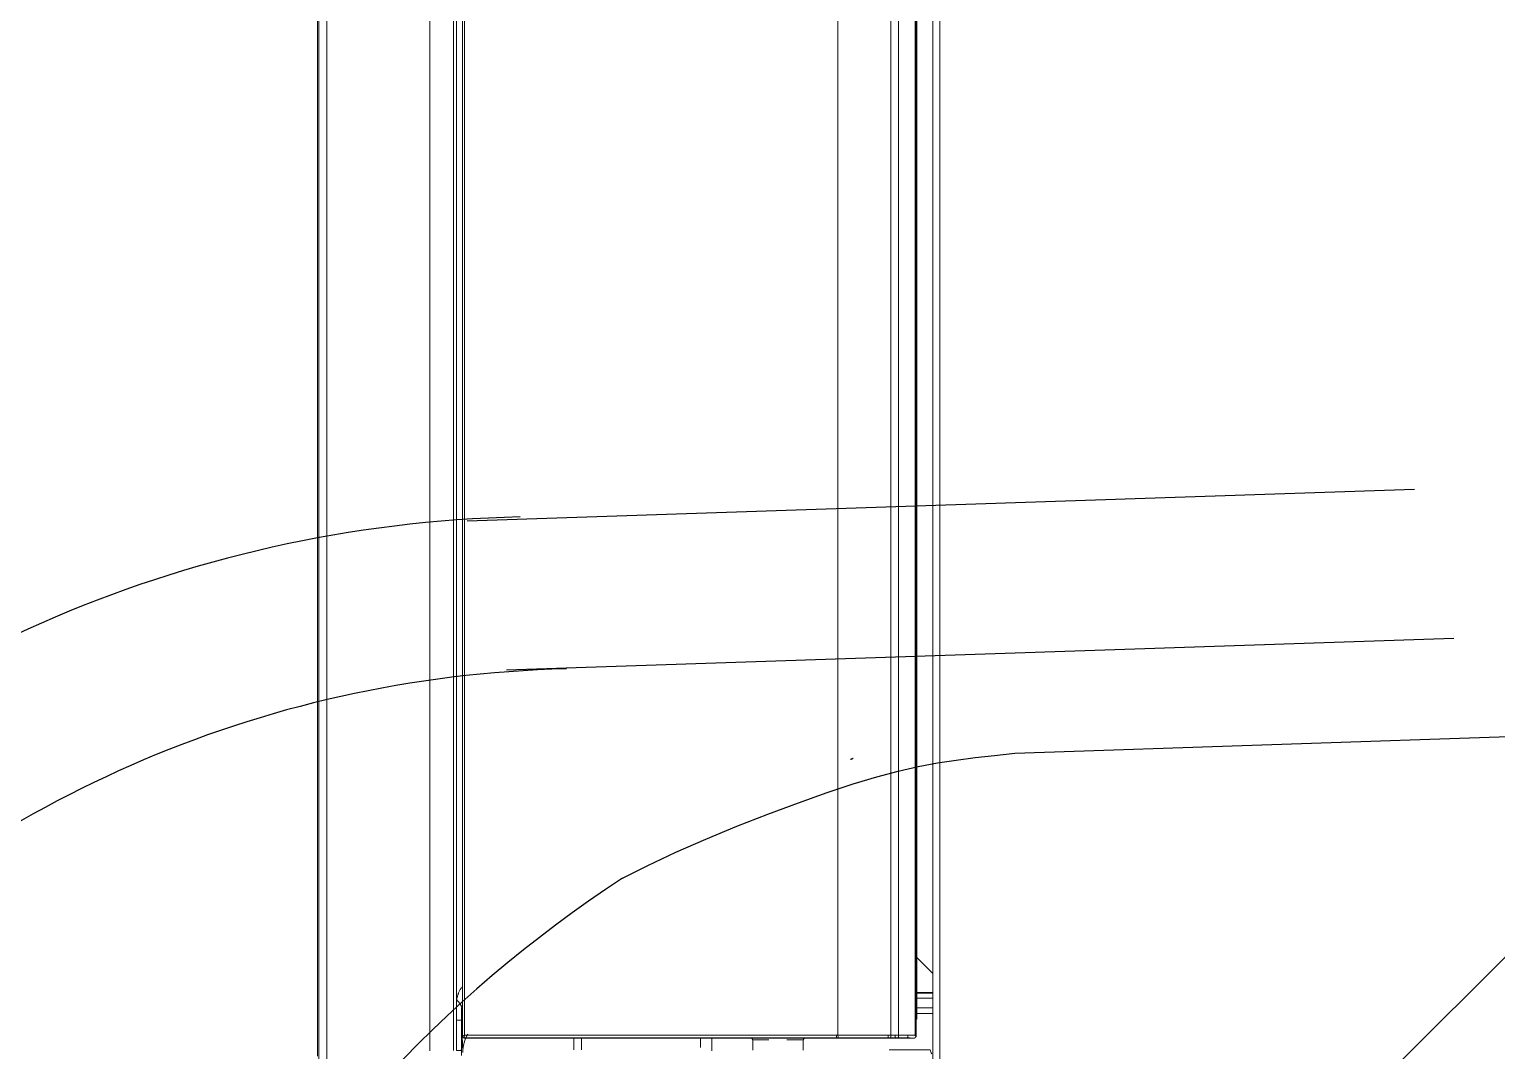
# Model space of a CAD drawing. Header units: inches. Extents: x 405346 to 489838, y -25612 to 14934.
# Drawn here: x 462295.9 to 462543.6, y 4055.9 to 4228.3 of the extents above; entities that cross this region are included whole.
import ezdxf

# ---------------------------------------------------------------- set-up
doc = ezdxf.new("R2010")
doc.units = ezdxf.units.IN
doc.header["$LTSCALE"] = 200
doc.header["$MEASUREMENT"] = 0
doc.linetypes.add('DH-HID2', pattern=[1.2, 0.8, -0.4])
doc.layers.add('FU-FURM', color=251, linetype='DH-HID2')
doc.layers.add('SS-EQ', color=2, linetype='Continuous', lineweight=20)

# ---------------------------------------------------------------- blocks, each defined once
blk = doc.blocks.new('FLLLL')
at = {"layer": 'FU-FURM'}
for p, q in [((462417.25, 3548.65), (462742, 3559.53)), ((462423.89, 3523.49), (462742.03, 3534.15)), ((462509.7, 3509.44), (462708.24, 3516.09)), ((462490.03, 3506.39), (462493.43, 3507.15)), ((462493.43, 3507.15), (462496.66, 3507.77)), ((462496.66, 3507.77), (462499.83, 3508.27)), ((462499.83, 3508.27), (462503, 3508.69)), ((462503, 3508.69), (462506.27, 3509.06)), ((462506.27, 3509.06), (462509.7, 3509.44)), ((462482.45, 3504.23), (462486.4, 3505.42)), ((462486.4, 3505.42), (462490.03, 3506.39)), ((462473.19, 3501.06), (462478.04, 3502.77)), ((462478.04, 3502.77), (462482.45, 3504.23)), ((462468.05, 3499.15), (462473.19, 3501.06)), ((462462.79, 3497.1), (462468.05, 3499.15)), ((462452.48, 3492.72), (462457.54, 3494.93)), ((462457.54, 3494.93), (462462.79, 3497.1)), ((462447.75, 3490.49), (462452.48, 3492.72)), ((462443.5, 3488.31), (462447.75, 3490.49))]:
    blk.add_line(p, q, dxfattribs=at)
for centre, radius, start, end in [((462431.3, 3335.77), 213.6, 91.3567, 179.233), ((462438.62, 3329.46), 194.25, 91.3565, 179.233), ((462563.13, 3305.47), 218.51, 111.67, 111.7928), ((462563.13, 3305.47), 218.51, 123.195, 236.9472)]:
    blk.add_arc(centre, radius, start, end, dxfattribs=at)
blk = doc.blocks.new('4way무풍')
at = {"layer": 'SS-EQ'}
for p, q in [((330.22, 330.22), (-339.63, -339.64)), ((-425.73, 263.13), (-425.73, -263.13)), ((-425.39, 262.95), (-425.39, -262.95)), ((-362.36, 262.95), (-362.36, -262.95)), ((-353.43, 262.94), (-353.43, -262.94)), ((-349.34, 262.97), (-349.34, -262.97)), ((-349.15, -262.99), (-349.15, 262.99)), ((-349.03, -260.06), (-349.03, 260.06)), ((-349.03, 260.06), (-349.03, -260.06)), ((-431.26, -265.57), (-431.26, 0)), ((-426.73, -257.01), (-426.73, 0)), ((-349.03, -249.86), (-346.36, -252.52)), ((-426.73, -260.44), (-426.73, -257.01)), ((-346.36, -255.75), (-349.03, -255.75)), ((-349.03, -255.88), (-346.36, -255.88)), ((-349.03, -256.7), (-346.36, -256.7)), ((-346.36, -258.35), (-349.03, -258.35)), ((-349.03, -259.27), (-346.36, -259.27)), ((-349.03, -260.06), (-349.03, -260.06)), ((-425.92, -260.44), (-426.73, -260.44)), ((-425.68, -265.84), (-425.92, -260.44)), ((-425.92, -266.38), (-425.92, -260.44)), ((-425.35, -263.45), (-425.39, -263.44)), ((-425.24, -263.46), (-425.3, -263.46)), ((-425.07, -263.46), (-425.24, -263.46)), ((-405.67, -263.46), (-405.67, -265.4)), ((-385.15, -263.46), (-387.74, -263.46)), ((-385.55, -265), (-385.55, -263.46)), ((-383.63, -265.59), (-383.63, -263.45)), ((-375.76, -263.46), (-383.35, -263.46)), ((-376.75, -263.74), (-376.74, -265.47)), ((-374.01, -263.74), (-376.75, -263.74)), ((-368.23, -263.74), (-370.98, -263.74)), ((-368.24, -265.45), (-368.23, -263.74)), ((-362.6, -263.42), (-362.29, -263.46)), ((-358.73, -263.46), (-361.1, -263.46)), ((-355.15, -263.46), (-356.85, -263.46)), ((-353.95, -263.42), (-353.6, -263.46)), ((-353.95, -263.42), (-353.95, -263.42)), ((-352.8, -263.41), (-352.42, -263.46)), ((-350.71, -263.41), (-350.31, -263.46)), ((-349.6, -263.46), (-349.59, -263.46)), ((-349.59, -263.46), (-349.58, -263.46)), ((-425.93, -265.5), (-425.93, -266.38)), ((-353.5, -265.43), (-346.78, -265.43))]:
    blk.add_line(p, q, dxfattribs=at)
for centre, start, end in [((-377.03, -263.74), 0.5, 90), ((-367.94, -263.74), 90, 179.5)]:
    blk.add_arc(centre, 0.284, start, end, dxfattribs=at)
for centre, major_axis, ratio, start_param, end_param in [((-435.1, -257.01), (9.3, -1.83), 0.341846, 0.207897, 0.522906), ((-420.94, -266.02), (-0.25, 5.64), 0.839678, 0.92203, 1.502451), ((-362.6, -262.95), (0, -0.474), 0.06069, 4.71238, 6.226829), ((-362.33, -262.95), (0, -0.474), 0.058025, 4.712368, 6.22667), ((-353.5, -262.94), (0.001, -0.474), 0.147088, 0.064297, 1.570349), ((-352.8, -262.94), (0.002, -0.474), 0.20997, 0.06755, 1.570057), ((-350.72, -262.94), (-0.001, -0.474), 0.369323, 0.075099, 1.571546), ((-353.5, -265.35), (-4.74, 0), 0.017455, 1.522048, 1.570797), ((-345.83, -265.42), (-0.671, -0.671), 0.998783, 5.507632, 6.283185)]:
    blk.add_ellipse(centre, major_axis=major_axis, ratio=ratio, start_param=start_param, end_param=end_param, dxfattribs=at)
for points, degree in [([(-450, -268.67), (-450, 268.67)], 1), ([(-448.66, 268.67), (-448.66, -268.67)], 1), ([(-450.23, 266.49), (-450.23, -266.49)], 1), ([(-352.12, 262.94), (-352.12, -262.94)], 1), ([(-427.28, 0), (-427.28, -88.52), (-427.28, -177.04), (-427.28, -265.56)], 3), ([(-349.15, -260.07), (-349.11, -260.06), (-349.07, -260.06), (-349.03, -260.06)], 3), ([(-349.03, -260.06), (-349.03, -260.06), (-349.03, -260.06), (-349.03, -260.06)], 3), ([(-426.73, -265.56), (-426.73, -263.85), (-426.73, -262.14), (-426.73, -260.44)], 3), ([(-425.73, -263.14), (-425.73, -263.14), (-425.73, -263.13), (-425.73, -263.13)], 3), ([(-425.51, -263.41), (-425.39, -263.44)], 1), ([(-425.45, -263.42), (-425.44, -263.42), (-425.44, -263.42), (-425.43, -263.42)], 3), ([(-425.36, -263.42), (-425.43, -263.42)], 1), ([(-425.43, -263.42), (-425.39, -263.43), (-425.35, -263.45), (-425.3, -263.46)], 3), ([(-425.3, -263.46), (-425.32, -263.45), (-425.34, -263.45), (-425.35, -263.45)], 3), ([(-406.92, -265.41), (-406.92, -264.76), (-406.92, -264.11), (-406.92, -263.46)], 3), ([(-388.39, -263.46), (-388.18, -263.46), (-387.96, -263.46), (-387.74, -263.46)], 3), ([(-383.96, -263.46), (-385.22, -263.46), (-386.48, -263.46), (-387.74, -263.46)], 3), ([(-383.96, -263.46), (-383.76, -263.46), (-383.55, -263.46), (-383.35, -263.46)], 3), ([(-372.74, -263.46), (-372.57, -263.46), (-372.4, -263.46), (-372.23, -263.46)], 3), ([(-362.63, -262.95), (-362.54, -262.95), (-362.45, -262.95), (-362.36, -262.95)], 3), ([(-362.33, -263.42), (-362.42, -263.42), (-362.51, -263.42), (-362.6, -263.42)], 3), ([(-358.74, -263.46), (-359.92, -263.46), (-361.11, -263.46), (-362.29, -263.46)], 3), ([(-358.74, -263.46), (-358.74, -263.46), (-358.74, -263.46), (-358.73, -263.46)], 3), ([(-358.73, -263.46), (-358.5, -263.46), (-358.27, -263.46), (-358.04, -263.46)], 3), ([(-358.04, -263.46), (-358.04, -263.46), (-358.04, -263.46), (-358.04, -263.46)], 3), ([(-353.6, -263.46), (-355.07, -263.46), (-356.55, -263.46), (-358.04, -263.46)], 3), ([(-353.49, -263.42), (-353.64, -263.42), (-353.8, -263.42), (-353.95, -263.42)], 3), ([(-353.89, -262.94), (-353.73, -262.94), (-353.58, -262.94), (-353.43, -262.94)], 3), ([(-352.8, -263.41), (-353.03, -263.41), (-353.26, -263.42), (-353.49, -263.42)], 3), ([(-353.43, -262.94), (-353.19, -262.94), (-352.94, -262.94), (-352.7, -262.94)], 3), ([(-352.7, -262.94), (-352.51, -262.94), (-352.32, -262.94), (-352.12, -262.94)], 3), ([(-352.61, -263.46), (-352.55, -263.46), (-352.48, -263.46), (-352.42, -263.46)], 3), ([(-352.42, -263.46), (-352.28, -263.46), (-352.14, -263.46), (-352.01, -263.46)], 3), ([(-350.31, -263.46), (-350.87, -263.46), (-351.43, -263.46), (-352.01, -263.46)], 3), ([(-349.58, -263.46), (-349.58, -263.46), (-349.58, -263.46), (-349.58, -263.46)], 3)]:
    blk.add_open_spline(points, degree=degree, dxfattribs=at)
for points, knots in [([(-0.03, -346.29), (-6.97, -346.29), (-13.91, -346.29), (-27.78, -346.29), (-34.72, -346.29), (-55.53, -346.29), (-69.4, -346.29), (-97.15, -346.29), (-111.03, -346.29), (-138.77, -346.29), (-152.65, -346.29), (-180.4, -346.29), (-194.27, -346.29), (-215.08, -346.29), (-222.02, -346.29), (-235.89, -346.29), (-242.83, -346.29), (-253.24, -346.29), (-256.7, -346.29), (-263.64, -346.29), (-267.11, -346.29), (-272.31, -346.29), (-274.05, -346.29), (-276.65, -346.29), (-277.52, -346.29), (-279.25, -346.29), (-280.12, -346.29), (-281.42, -346.29), (-281.85, -346.29), (-282.72, -346.29), (-283.15, -346.29), (-283.8, -346.29), (-284.02, -346.29), (-284.45, -346.29), (-284.67, -346.29), (-285.1, -346.29), (-285.32, -346.29), (-285.75, -346.29), (-285.97, -346.29), (-286.62, -346.28), (-287.05, -346.27), (-287.92, -346.23), (-288.35, -346.21), (-289.65, -346.13), (-290.52, -346.06), (-291.82, -345.93), (-292.25, -345.88), (-292.9, -345.8), (-293.12, -345.77), (-293.55, -345.71), (-294.63, -345.56), (-295.7, -345.38), (-298.25, -344.9), (-299.93, -344.5), (-302.42, -343.81), (-304.06, -343.31), (-305.69, -342.75), (-308.12, -341.84), (-309.71, -341.17), (-311.48, -340.34), (-311.68, -340.24), (-312.07, -340.05), (-312.26, -339.96), (-312.85, -339.66), (-313.24, -339.46), (-314.39, -338.86), (-315.91, -338.02), (-317.38, -337.12), (-318.84, -336.19), (-319.55, -335.71), (-320.96, -334.72), (-322.35, -333.71), (-324.37, -332.09), (-326.32, -330.39), (-327.58, -329.2), (-328.35, -328.43), (-328.59, -328.2), (-328.82, -327.97), (-328.97, -327.82), (-329.04, -327.74), (-329.42, -327.35), (-329.72, -327.03), (-330.61, -326.07), (-331.76, -324.78), (-333.4, -322.77), (-334.43, -321.39), (-335.93, -319.29), (-336.87, -317.85), (-338.2, -315.63), (-339.05, -314.12), (-339.84, -312.58), (-340.31, -311.6), (-340.45, -311.31), (-340.59, -311.01), (-340.68, -310.81), (-340.73, -310.71), (-340.96, -310.22), (-341.14, -309.82), (-341.65, -308.62), (-342.31, -307.02), (-343.19, -304.58), (-343.7, -302.94), (-344.42, -300.46), (-344.83, -298.79), (-345.34, -296.25), (-345.49, -295.4), (-345.76, -293.69), (-345.87, -292.83), (-345.99, -291.75), (-346.02, -291.53), (-346.06, -291.1), (-346.08, -290.88), (-346.14, -290.23), (-346.18, -289.8), (-346.24, -288.93), (-346.26, -288.49), (-346.31, -287.62), (-346.32, -287.19), (-346.34, -286.54), (-346.35, -286.32), (-346.35, -285.89), (-346.36, -285.67), (-346.36, -285.23), (-346.36, -285.02), (-346.36, -284.58), (-346.36, -284.37), (-346.36, -283.71), (-346.36, -283.28), (-346.36, -282.41), (-346.36, -281.98), (-346.36, -280.67), (-346.36, -279.8), (-346.36, -278.07), (-346.36, -277.2), (-346.36, -274.59), (-346.36, -272.85), (-346.36, -264.16), (-346.36, -257.21), (-346.36, -236.36), (-346.36, -222.45), (-346.36, -194.65), (-346.36, -180.74), (-346.36, -152.94), (-346.36, -139.03), (-346.36, -111.23), (-346.36, -69.52), (-346.36, -27.81), (-346.36, 0)], [0, 0, 0, 0, 0.03125, 0.03125, 0.0625, 0.0625, 0.125, 0.125, 0.1875, 0.1875, 0.25, 0.25, 0.3125, 0.3125, 0.34375, 0.34375, 0.375, 0.375, 0.390625, 0.390625, 0.40625, 0.40625, 0.414063, 0.414063, 0.417969, 0.417969, 0.421875, 0.421875, 0.423828, 0.423828, 0.425781, 0.425781, 0.426758, 0.426758, 0.427734, 0.427734, 0.428711, 0.428711, 0.429688, 0.429688, 0.431641, 0.431641, 0.433594, 0.433594, 0.4375, 0.4375, 0.439453, 0.439453, 0.44043, 0.44043, 0.441406, 0.445313, 0.445313, 0.453125, 0.453125, 0.457031, 0.460938, 0.460938, 0.46875, 0.46875, 0.469727, 0.469727, 0.470703, 0.470703, 0.472656, 0.472656, 0.476563, 0.480469, 0.480469, 0.484375, 0.484375, 0.488281, 0.492188, 0.496094, 0.5, 0.5, 0.500977, 0.501465, 0.501465, 0.501953, 0.501953, 0.503906, 0.503906, 0.507813, 0.511719, 0.515625, 0.515625, 0.523438, 0.523438, 0.527344, 0.53125, 0.53125, 0.532227, 0.532715, 0.532715, 0.533203, 0.533203, 0.535156, 0.535156, 0.539063, 0.542969, 0.546875, 0.546875, 0.554688, 0.554688, 0.558594, 0.558594, 0.5625, 0.5625, 0.563477, 0.563477, 0.564453, 0.564453, 0.566406, 0.566406, 0.568359, 0.568359, 0.570313, 0.570313, 0.571289, 0.571289, 0.572266, 0.572266, 0.573242, 0.573242, 0.574219, 0.574219, 0.576172, 0.576172, 0.578125, 0.578125, 0.582031, 0.582031, 0.585938, 0.585938, 0.59375, 0.59375, 0.625, 0.625, 0.6875, 0.6875, 0.75, 0.75, 0.8125, 0.8125, 0.875, 1, 1, 1, 1]), ([(-345.16, 0), (-345.16, -27.72), (-345.16, -69.3), (-345.16, -110.88), (-345.16, -138.6), (-345.16, -152.46), (-345.16, -180.18), (-345.16, -194.04), (-345.15, -221.76), (-345.15, -235.62), (-345.15, -256.41), (-345.15, -263.34), (-345.14, -272), (-345.14, -273.73), (-345.14, -276.33), (-345.14, -277.2), (-345.14, -278.93), (-345.14, -279.8), (-345.14, -281.1), (-345.14, -281.53), (-345.14, -282.4), (-345.14, -282.83), (-345.14, -283.69), (-345.14, -284.13), (-345.14, -284.78), (-345.14, -284.99), (-345.14, -285.43), (-345.13, -285.64), (-345.12, -286.29), (-345.11, -286.73), (-345.08, -287.59), (-345.06, -288.03), (-345.01, -288.89), (-344.98, -289.32), (-344.93, -289.97), (-344.9, -290.3), (-344.87, -290.62), (-344.85, -290.84), (-344.84, -290.95), (-344.74, -291.92), (-344.63, -292.78), (-344.38, -294.49), (-344.24, -295.34), (-343.75, -297.88), (-343.36, -299.55), (-342.67, -302.02), (-342.17, -303.67), (-341.31, -306.1), (-340.67, -307.7), (-340.16, -308.9), (-339.9, -309.49), (-339.63, -310.09), (-339.45, -310.48), (-339.35, -310.68), (-338.89, -311.66), (-338.5, -312.43), (-337.68, -313.95), (-337.26, -314.71), (-336.39, -316.19), (-335.94, -316.92), (-335.01, -318.36), (-334.53, -319.07), (-333.53, -320.47), (-332.51, -321.85), (-330.88, -323.85), (-329.74, -325.14), (-328.85, -326.1), (-328.55, -326.41), (-328.18, -326.8), (-328.1, -326.88), (-327.95, -327.04), (-327.72, -327.27), (-327.49, -327.5), (-326.72, -328.26), (-325.47, -329.45), (-323.52, -331.15), (-321.5, -332.76), (-320.12, -333.77), (-318.71, -334.75), (-318, -335.22), (-316.55, -336.15), (-315.81, -336.59), (-314.31, -337.45), (-313.56, -337.87), (-312.59, -338.37), (-312.31, -338.52), (-312.01, -338.67), (-311.82, -338.76), (-311.72, -338.81), (-311.23, -339.05), (-310.84, -339.24), (-309.67, -339.79), (-308.88, -340.14), (-307.28, -340.8), (-305.68, -341.43), (-303.24, -342.26), (-301.6, -342.74), (-299.11, -343.42), (-297.44, -343.8), (-294.89, -344.26), (-294.03, -344.39), (-292.96, -344.54), (-292.74, -344.57), (-292.31, -344.63), (-291.66, -344.7), (-291.02, -344.77), (-289.72, -344.89), (-288.86, -344.95), (-287.56, -345.02), (-287.13, -345.04), (-286.48, -345.05), (-286.26, -345.06), (-285.83, -345.07), (-285.62, -345.07), (-285.18, -345.07), (-284.97, -345.07), (-284.53, -345.07), (-284.32, -345.08), (-283.67, -345.08), (-283.24, -345.08), (-282.59, -345.08), (-282.37, -345.08), (-281.94, -345.08), (-281.72, -345.08), (-281.08, -345.08), (-280.64, -345.08), (-279.35, -345.08), (-278.48, -345.08), (-276.75, -345.08), (-275.89, -345.08), (-273.29, -345.08), (-271.56, -345.08), (-262.92, -345.08), (-256, -345.08), (-242.16, -345.09), (-235.24, -345.09), (-221.41, -345.09), (-214.49, -345.09), (-193.74, -345.09), (-179.9, -345.09), (-152.23, -345.1), (-138.39, -345.1), (-110.72, -345.1), (-96.88, -345.1), (-69.21, -345.1), (-55.38, -345.1), (-34.62, -345.1), (-27.7, -345.1), (-13.87, -345.1), (-6.95, -345.1), (-0.03, -345.1)], [0, 0, 0, 0, 0.125, 0.1875, 0.1875, 0.25, 0.25, 0.3125, 0.3125, 0.375, 0.375, 0.40625, 0.40625, 0.414063, 0.414063, 0.417969, 0.417969, 0.421875, 0.421875, 0.423828, 0.423828, 0.425781, 0.425781, 0.427734, 0.427734, 0.428711, 0.428711, 0.429688, 0.429688, 0.431641, 0.431641, 0.433594, 0.433594, 0.435547, 0.435547, 0.436523, 0.437012, 0.437012, 0.4375, 0.4375, 0.441406, 0.441406, 0.445313, 0.445313, 0.453125, 0.453125, 0.457031, 0.460938, 0.464844, 0.464844, 0.466797, 0.467773, 0.467773, 0.46875, 0.46875, 0.472656, 0.472656, 0.476563, 0.476563, 0.480469, 0.480469, 0.484375, 0.484375, 0.488281, 0.492188, 0.496094, 0.496094, 0.498047, 0.498047, 0.498535, 0.498535, 0.499023, 0.5, 0.5, 0.503906, 0.507813, 0.511719, 0.515625, 0.515625, 0.519531, 0.519531, 0.523438, 0.523438, 0.527344, 0.527344, 0.52832, 0.528809, 0.528809, 0.529297, 0.529297, 0.53125, 0.53125, 0.535156, 0.535156, 0.539063, 0.542969, 0.546875, 0.546875, 0.554688, 0.554688, 0.558594, 0.558594, 0.55957, 0.55957, 0.560547, 0.5625, 0.5625, 0.566406, 0.566406, 0.568359, 0.568359, 0.569336, 0.569336, 0.570313, 0.570313, 0.571289, 0.571289, 0.572266, 0.572266, 0.574219, 0.574219, 0.575195, 0.575195, 0.576172, 0.576172, 0.578125, 0.578125, 0.582031, 0.582031, 0.585938, 0.585938, 0.59375, 0.59375, 0.625, 0.625, 0.65625, 0.65625, 0.6875, 0.6875, 0.75, 0.75, 0.8125, 0.8125, 0.875, 0.875, 0.9375, 0.9375, 0.96875, 0.96875, 1, 1, 1, 1]), ([(-426.73, -257.01), (-426.7, -256.82), (-426.65, -256.64), (-426.58, -256.36), (-426.55, -256.27), (-426.52, -256.16), (-426.51, -256.14), (-426.5, -256.1), (-426.48, -256.04), (-426.4, -255.8), (-426.32, -255.61), (-426.21, -255.4), (-426.16, -255.29), (-426.09, -255.18), (-426.06, -255.13), (-426.04, -255.1), (-426.03, -255.09), (-426.03, -255.08), (-426.02, -255.08), (-426.02, -255.08), (-426.02, -255.08), (-426.02, -255.07)], [0, 0, 0, 0, 0.25, 0.25, 0.375, 0.375, 0.40625, 0.40625, 0.4375, 0.5, 0.75, 0.75, 0.875, 0.9375, 0.96875, 0.984375, 0.992187, 0.996094, 0.998047, 0.998047, 1, 1, 1, 1]), ([(-425.74, -254.77), (-425.79, -254.82), (-425.84, -254.87), (-425.93, -254.97), (-425.98, -255.02), (-426.02, -255.07)], [0, 0, 0, 0, 0.5, 0.5, 1, 1, 1, 1]), ([(-425.92, -260.44), (-425.92, -260.25), (-425.92, -260.07), (-425.93, -259.7), (-425.93, -259.51), (-425.92, -259.13), (-425.92, -258.94), (-425.91, -258.64), (-425.9, -258.55), (-425.89, -258.35), (-425.88, -258.25), (-425.87, -258.15)], [0, 0, 0, 0, 0.25, 0.25, 0.5, 0.5, 0.75, 0.75, 0.875, 0.875, 1, 1, 1, 1]), ([(-349.03, -260.06), (-349.03, -260.08), (-349.04, -260.1), (-349.04, -260.13), (-349.04, -260.13), (-349.05, -260.15), (-349.05, -260.16), (-349.06, -260.19), (-349.07, -260.2), (-349.09, -260.23), (-349.09, -260.23), (-349.1, -260.25), (-349.11, -260.26), (-349.13, -260.27), (-349.14, -260.28), (-349.15, -260.29)], [0, 0, 0, 0, 0.210321, 0.210321, 0.315481, 0.315481, 0.420641, 0.420641, 0.630962, 0.630962, 0.736122, 0.736122, 0.841283, 0.841283, 1, 1, 1, 1]), ([(-425.73, -263.13), (-425.73, -263.13), (-425.73, -263.12), (-425.72, -263.12), (-425.71, -263.11), (-425.69, -263.1), (-425.68, -263.09), (-425.66, -263.08), (-425.64, -263.07), (-425.62, -263.06), (-425.61, -263.05), (-425.6, -263.04), (-425.59, -263.04), (-425.56, -263.03), (-425.54, -263.02), (-425.5, -263), (-425.48, -262.99), (-425.43, -262.97), (-425.41, -262.96), (-425.39, -262.95)], [0, 0, 0, 0, 0.125, 0.125, 0.25, 0.25, 0.375, 0.375, 0.5, 0.5, 0.5625, 0.5625, 0.625, 0.625, 0.75, 0.75, 0.875, 0.875, 1, 1, 1, 1]), ([(-425.73, -263.14), (-425.73, -263.16), (-425.73, -263.18), (-425.72, -263.2), (-425.72, -263.21), (-425.71, -263.23), (-425.71, -263.24), (-425.7, -263.26), (-425.69, -263.28), (-425.67, -263.31), (-425.66, -263.32), (-425.63, -263.35), (-425.62, -263.36), (-425.59, -263.38), (-425.58, -263.38), (-425.57, -263.39), (-425.56, -263.39), (-425.54, -263.4), (-425.53, -263.4), (-425.52, -263.41), (-425.51, -263.41), (-425.49, -263.42), (-425.48, -263.42), (-425.47, -263.42), (-425.46, -263.42), (-425.46, -263.42), (-425.45, -263.42), (-425.45, -263.42)], [0, 0, 0, 0, 0.125, 0.125, 0.1875, 0.1875, 0.25, 0.25, 0.375, 0.375, 0.5, 0.5, 0.625, 0.625, 0.6875, 0.6875, 0.75, 0.75, 0.8125, 0.8125, 0.875, 0.875, 0.9375, 0.9375, 0.96875, 0.96875, 1, 1, 1, 1]), ([(-425.39, -262.95), (-425.39, -262.96), (-425.39, -262.96), (-425.4, -262.98), (-425.4, -262.99), (-425.41, -263.01), (-425.41, -263.02), (-425.43, -263.06), (-425.43, -263.09), (-425.45, -263.13), (-425.45, -263.14), (-425.46, -263.17), (-425.46, -263.18), (-425.47, -263.22), (-425.47, -263.24), (-425.48, -263.28), (-425.48, -263.29), (-425.48, -263.31), (-425.48, -263.32), (-425.48, -263.33), (-425.48, -263.34), (-425.48, -263.36), (-425.48, -263.37), (-425.48, -263.38), (-425.47, -263.39), (-425.47, -263.4), (-425.47, -263.4), (-425.46, -263.41), (-425.45, -263.42), (-425.45, -263.42)], [0, 0, 0, 0, 0.03125, 0.03125, 0.0625, 0.0625, 0.125, 0.125, 0.25, 0.25, 0.3125, 0.3125, 0.375, 0.375, 0.5, 0.5, 0.5625, 0.5625, 0.625, 0.625, 0.6875, 0.6875, 0.75, 0.75, 0.8125, 0.8125, 0.875, 0.875, 1, 1, 1, 1]), ([(-425.39, -262.95), (-425.06, -262.95), (-424.74, -262.95), (-424.1, -262.95), (-423.78, -262.95), (-422.81, -262.95), (-420.88, -262.95), (-416.37, -262.95), (-411.21, -262.95), (-407.32, -262.95), (-404.73, -262.95), (-403.43, -262.95), (-399.53, -262.95), (-396.93, -262.95), (-393.01, -262.95), (-391.71, -262.95), (-389.09, -262.95), (-387.78, -262.95), (-385.81, -262.95), (-385.15, -262.95), (-383.84, -262.95), (-381.86, -262.95), (-379.89, -262.95), (-375.93, -262.95), (-373.28, -262.95), (-369.96, -262.95), (-369.3, -262.95), (-367.97, -262.95), (-367.3, -262.95), (-365.31, -262.95), (-363.97, -262.95), (-362.63, -262.95)], [0, 0, 0, 0, 0.015625, 0.015625, 0.03125, 0.03125, 0.0625, 0.125, 0.25, 0.3125, 0.3125, 0.375, 0.375, 0.5, 0.5, 0.5625, 0.5625, 0.625, 0.625, 0.65625, 0.65625, 0.6875, 0.75, 0.75, 0.875, 0.875, 0.90625, 0.90625, 0.9375, 0.9375, 1, 1, 1, 1]), ([(-362.6, -263.42), (-362.61, -263.42), (-362.62, -263.42), (-362.65, -263.42), (-362.68, -263.42), (-362.75, -263.42), (-362.9, -263.42), (-363.19, -263.42), (-363.77, -263.42), (-364.94, -263.42), (-365.95, -263.42), (-367.28, -263.42), (-367.94, -263.42), (-369.27, -263.42), (-369.94, -263.42), (-373.26, -263.42), (-375.9, -263.42), (-379.86, -263.42), (-381.18, -263.42), (-383.16, -263.42), (-383.81, -263.42), (-385.13, -263.42), (-385.78, -263.42), (-389.07, -263.42), (-391.68, -263.42), (-396.9, -263.42), (-399.51, -263.42), (-403.41, -263.42), (-404.7, -263.42), (-407.3, -263.42), (-411.18, -263.42), (-416.35, -263.42), (-420.86, -263.42), (-422.79, -263.42), (-423.76, -263.42), (-424.08, -263.42), (-424.56, -263.42), (-424.8, -263.42), (-425.08, -263.42), (-425.22, -263.42), (-425.28, -263.42), (-425.32, -263.42), (-425.34, -263.42), (-425.36, -263.42)], [0, 0, 0, 0, 0.000488, 0.000488, 0.000977, 0.001953, 0.003906, 0.007813, 0.015625, 0.03125, 0.0625, 0.0625, 0.09375, 0.09375, 0.125, 0.125, 0.25, 0.25, 0.3125, 0.3125, 0.34375, 0.34375, 0.375, 0.375, 0.5, 0.5, 0.625, 0.625, 0.6875, 0.6875, 0.75, 0.875, 0.9375, 0.96875, 0.96875, 0.984375, 0.984375, 0.992188, 0.996094, 0.998047, 0.999023, 0.999023, 1, 1, 1, 1]), ([(-388.39, -263.46), (-390.23, -263.46), (-397.31, -263.46), (-409.54, -263.46), (-419.9, -263.46), (-425.07, -263.46)], [0, 0, 0, 0, 0.148779, 0.574389, 1, 1, 1, 1]), ([(-372.74, -263.46), (-374.54, -263.46), (-378.07, -263.46), (-381.61, -263.46), (-383.35, -263.46)], [0, 0, 0, 0, 0.506795, 1, 1, 1, 1]), ([(-362.29, -263.46), (-364.94, -263.46), (-368.25, -263.46), (-371.56, -263.46), (-372.23, -263.46)], [0, 0, 0, 0, 0.796511, 1, 1, 1, 1]), ([(-362.36, -262.95), (-361.65, -262.95), (-360.94, -262.95), (-359.88, -262.95), (-359.53, -262.95), (-358.82, -262.95), (-358.47, -262.95), (-357.76, -262.95), (-357.41, -262.95), (-356.7, -262.95), (-356.35, -262.95), (-355.64, -262.95), (-355.29, -262.94), (-354.59, -262.94), (-354.24, -262.94), (-353.89, -262.94)], [0, 0, 0, 0, 0.25, 0.25, 0.375, 0.375, 0.5, 0.5, 0.625, 0.625, 0.75, 0.75, 0.875, 0.875, 1, 1, 1, 1]), ([(-353.95, -263.42), (-354.12, -263.42), (-354.29, -263.42), (-354.64, -263.42), (-354.82, -263.42), (-355.34, -263.42), (-355.69, -263.42), (-356.38, -263.42), (-356.73, -263.42), (-357.43, -263.42), (-357.78, -263.42), (-358.48, -263.42), (-358.83, -263.42), (-359.53, -263.42), (-359.88, -263.42), (-360.93, -263.42), (-361.63, -263.42), (-362.33, -263.42)], [0, 0, 0, 0, 0.0625, 0.0625, 0.125, 0.125, 0.25, 0.25, 0.375, 0.375, 0.5, 0.5, 0.625, 0.625, 0.75, 0.75, 1, 1, 1, 1]), ([(-353.95, -263.42), (-353.94, -263.42), (-353.94, -263.41), (-353.93, -263.4), (-353.93, -263.4), (-353.93, -263.39), (-353.93, -263.38), (-353.92, -263.37), (-353.92, -263.36), (-353.92, -263.35), (-353.92, -263.35), (-353.92, -263.35), (-353.92, -263.35), (-353.92, -263.35), (-353.92, -263.35), (-353.92, -263.35), (-353.92, -263.34), (-353.91, -263.33), (-353.91, -263.31), (-353.91, -263.29), (-353.9, -263.25), (-353.9, -263.22), (-353.9, -263.18), (-353.89, -263.15), (-353.89, -263.1), (-353.89, -263.07), (-353.89, -263.01), (-353.89, -262.98), (-353.89, -262.94)], [0, 0, 0, 0, 0.125, 0.125, 0.1875, 0.1875, 0.25, 0.25, 0.3125, 0.3125, 0.316406, 0.318359, 0.318359, 0.320312, 0.320312, 0.328125, 0.34375, 0.375, 0.375, 0.5, 0.5, 0.625, 0.625, 0.75, 0.75, 0.875, 0.875, 1, 1, 1, 1]), ([(-352.61, -263.46), (-352.78, -263.46), (-352.94, -263.46), (-353.27, -263.46), (-353.43, -263.46), (-353.6, -263.46)], [0, 0, 0, 0, 0.5, 0.5, 1, 1, 1, 1]), ([(-352.24, -263.41), (-352.33, -263.41), (-352.42, -263.41), (-352.61, -263.41), (-352.7, -263.41), (-352.8, -263.41)], [0, 0, 0, 0, 0.5, 0.5, 1, 1, 1, 1]), ([(-352.24, -263.41), (-352.23, -263.41), (-352.22, -263.41), (-352.21, -263.39), (-352.2, -263.38), (-352.19, -263.35), (-352.18, -263.34), (-352.17, -263.3), (-352.16, -263.28), (-352.15, -263.24), (-352.15, -263.22), (-352.14, -263.17), (-352.13, -263.14), (-352.13, -263.09), (-352.13, -263.06), (-352.12, -263), (-352.12, -262.97), (-352.12, -262.94)], [0, 0, 0, 0, 0.125, 0.125, 0.25, 0.25, 0.375, 0.375, 0.5, 0.5, 0.625, 0.625, 0.75, 0.75, 0.875, 0.875, 1, 1, 1, 1]), ([(-350.71, -263.41), (-350.74, -263.41), (-350.77, -263.41), (-350.83, -263.41), (-350.93, -263.41), (-351.02, -263.41), (-351.21, -263.41), (-351.34, -263.41), (-351.59, -263.41), (-351.72, -263.41), (-351.98, -263.41), (-352.11, -263.41), (-352.24, -263.41)], [0, 0, 0, 0, 0.0625, 0.0625, 0.125, 0.25, 0.25, 0.5, 0.5, 0.75, 0.75, 1, 1, 1, 1]), ([(-352.12, -262.94), (-351.99, -262.94), (-351.86, -262.94), (-351.59, -262.94), (-351.46, -262.94), (-351.2, -262.94), (-351.07, -262.94), (-350.81, -262.94), (-350.68, -262.94), (-350.55, -262.94)], [0, 0, 0, 0, 0.25, 0.25, 0.5, 0.5, 0.75, 0.75, 1, 1, 1, 1]), ([(-350.71, -263.41), (-350.7, -263.41), (-350.68, -263.41), (-350.66, -263.41), (-350.64, -263.41), (-350.6, -263.41), (-350.58, -263.41), (-350.5, -263.41), (-350.44, -263.41), (-350.34, -263.42), (-350.29, -263.42), (-350.18, -263.42), (-350.13, -263.42), (-350.03, -263.43), (-349.98, -263.43), (-349.92, -263.43), (-349.91, -263.43), (-349.89, -263.44), (-349.88, -263.44), (-349.84, -263.44), (-349.82, -263.44), (-349.76, -263.44), (-349.72, -263.45), (-349.68, -263.45), (-349.67, -263.45), (-349.65, -263.45), (-349.65, -263.45), (-349.63, -263.45), (-349.62, -263.46), (-349.61, -263.46), (-349.6, -263.46), (-349.6, -263.46), (-349.6, -263.46)], [0, 0, 0, 0, 0.03125, 0.03125, 0.0625, 0.0625, 0.125, 0.125, 0.25, 0.25, 0.375, 0.375, 0.5, 0.5, 0.625, 0.625, 0.65625, 0.65625, 0.6875, 0.6875, 0.75, 0.75, 0.875, 0.875, 0.90625, 0.90625, 0.9375, 0.9375, 0.96875, 0.984375, 0.984375, 1, 1, 1, 1]), ([(-350.55, -262.94), (-350.44, -262.94), (-350.33, -262.94), (-350.16, -262.94), (-350.11, -262.95), (-350, -262.95), (-349.95, -262.95), (-349.84, -262.95), (-349.79, -262.95), (-349.72, -262.96), (-349.69, -262.96), (-349.65, -262.96), (-349.64, -262.96), (-349.62, -262.96), (-349.6, -262.96), (-349.55, -262.96), (-349.5, -262.97), (-349.42, -262.97), (-349.38, -262.97), (-349.34, -262.97)], [0, 0, 0, 0, 0.25, 0.25, 0.375, 0.375, 0.5, 0.5, 0.625, 0.625, 0.6875, 0.6875, 0.71875, 0.71875, 0.75, 0.75, 0.875, 0.875, 1, 1, 1, 1]), ([(-349.58, -263.46), (-349.64, -263.46), (-349.7, -263.46), (-349.77, -263.46), (-349.79, -263.46), (-349.82, -263.46), (-349.86, -263.46), (-349.94, -263.46), (-350, -263.46), (-350.05, -263.46), (-350.07, -263.46), (-350.1, -263.46), (-350.11, -263.46), (-350.19, -263.46), (-350.25, -263.46), (-350.31, -263.46)], [0, 0, 0, 0, 0.25, 0.25, 0.3125, 0.3125, 0.375, 0.5, 0.625, 0.625, 0.6875, 0.6875, 0.75, 0.75, 1, 1, 1, 1]), ([(-349.15, -262.99), (-349.15, -263.02), (-349.15, -263.05), (-349.16, -263.09), (-349.17, -263.11), (-349.17, -263.14), (-349.18, -263.15), (-349.19, -263.2), (-349.21, -263.22), (-349.23, -263.26), (-349.24, -263.27), (-349.26, -263.3), (-349.27, -263.31), (-349.3, -263.34), (-349.32, -263.36), (-349.35, -263.39), (-349.37, -263.4), (-349.39, -263.41), (-349.42, -263.42), (-349.44, -263.44), (-349.47, -263.44), (-349.48, -263.45), (-349.52, -263.46), (-349.55, -263.46), (-349.58, -263.46)], [0, 0, 0, 0, 0.125, 0.125, 0.1875, 0.1875, 0.25, 0.25, 0.375, 0.375, 0.4375, 0.4375, 0.5, 0.5, 0.625, 0.625, 0.6875, 0.6875, 0.75, 0.8125, 0.8125, 0.875, 0.875, 1, 1, 1, 1]), ([(-349.34, -262.97), (-349.34, -262.98), (-349.34, -262.98), (-349.34, -262.99), (-349.34, -263), (-349.33, -263.01), (-349.33, -263.02), (-349.32, -263.03), (-349.32, -263.03), (-349.31, -263.04), (-349.31, -263.05), (-349.3, -263.06), (-349.29, -263.06), (-349.28, -263.07), (-349.28, -263.07), (-349.27, -263.07), (-349.26, -263.07), (-349.26, -263.08), (-349.25, -263.08), (-349.24, -263.08), (-349.24, -263.08), (-349.23, -263.08), (-349.22, -263.08), (-349.21, -263.08), (-349.21, -263.08), (-349.2, -263.07), (-349.19, -263.07), (-349.18, -263.06), (-349.18, -263.06), (-349.17, -263.05), (-349.17, -263.04), (-349.16, -263.03), (-349.16, -263.02), (-349.15, -263.01), (-349.15, -263), (-349.15, -263), (-349.15, -262.99), (-349.15, -262.99)], [0, 0, 0, 0, 0.03125, 0.03125, 0.0625, 0.0625, 0.125, 0.125, 0.1875, 0.1875, 0.25, 0.25, 0.3125, 0.3125, 0.375, 0.375, 0.4375, 0.4375, 0.5, 0.5, 0.5625, 0.5625, 0.625, 0.625, 0.6875, 0.6875, 0.75, 0.75, 0.8125, 0.8125, 0.875, 0.875, 0.9375, 0.9375, 0.96875, 0.96875, 1, 1, 1, 1]), ([(-426.73, -265.56), (-426.62, -265.55), (-426.52, -265.55), (-426.33, -265.54), (-426.18, -265.53), (-426.07, -265.52), (-425.98, -265.51), (-425.95, -265.5), (-425.93, -265.5)], [0, 0, 0, 0, 0.25, 0.25, 0.5, 0.75, 0.75, 1, 1, 1, 1])]:
    blk.add_open_spline(points, degree=3, knots=knots, dxfattribs=at)

msp = doc.modelspace()

# ---------------------------------------------------------------- block references
for name, p in [('FLLLL', (-47.5, 596.66)), ('4way무풍', (462794.73, 4321.43))]:
    msp.add_blockref(name, p)

doc.saveas('drawing.dxf')
